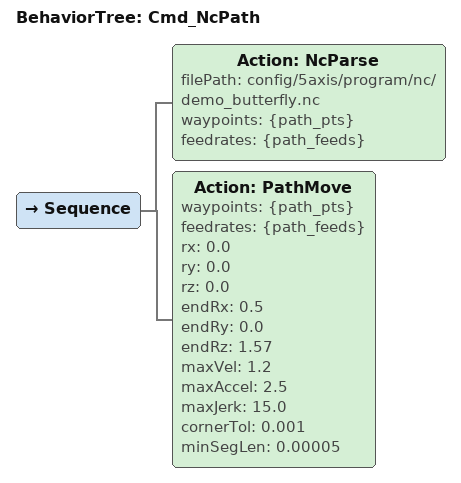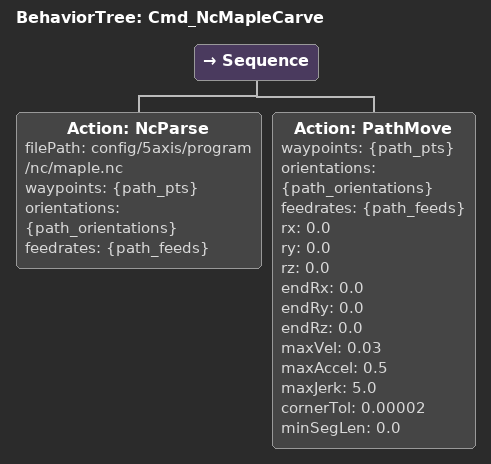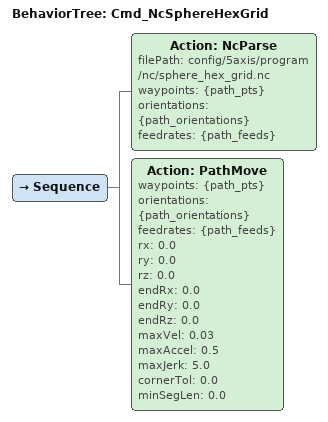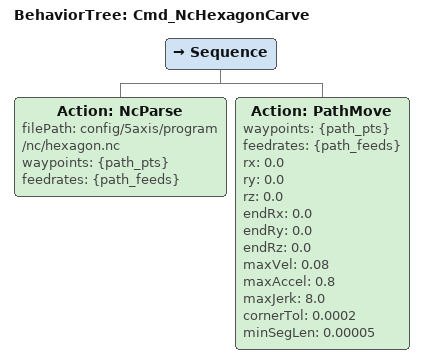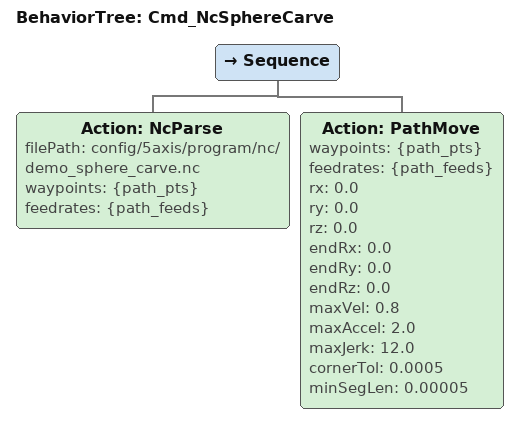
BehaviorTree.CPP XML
<BehaviorTree ID="Cmd_NcPath">
    <Sequence>
        <Action ID="NcParse" filePath="config/5axis/program/nc/demo_butterfly.nc" waypoints="{path_pts}" feedrates="{path_feeds}"/>
        <!-- PathMove units: m / m/s (NcParse: G21 mm→m, F mm/s→m/s) -->
        <Action ID="PathMove" waypoints="{path_pts}" feedrates="{path_feeds}" rx="0.0" ry="0.0" rz="0.0" endRx="0.5" endRy="0.0" endRz="1.57" maxVel="1.2" maxAccel="2.5" maxJerk="15.0" cornerTol="0.001" minSegLen="0.00005"/>
    </Sequence>
</BehaviorTree>

<BehaviorTree ID="Cmd_NcMapleCarve">
    <Sequence>
        <Action ID="NcParse" filePath="config/5axis/program/nc/maple.nc" waypoints="{path_pts}" orientations="{path_orientations}" feedrates="{path_feeds}"/>
        <Action ID="PathMove" waypoints="{path_pts}" orientations="{path_orientations}" feedrates="{path_feeds}" rx="0.0" ry="0.0" rz="0.0" endRx="0.0" endRy="0.0" endRz="0.0" maxVel="0.03" maxAccel="0.5" maxJerk="5.0" cornerTol="0.00002" minSegLen="0.0"/>
    </Sequence>
</BehaviorTree>

<BehaviorTree ID="Cmd_NcSphereHexGrid">
    <Sequence>
        <Action ID="NcParse" filePath="config/5axis/program/nc/sphere_hex_grid.nc" waypoints="{path_pts}" orientations="{path_orientations}" feedrates="{path_feeds}"/>
        <Action ID="PathMove" waypoints="{path_pts}" orientations="{path_orientations}" feedrates="{path_feeds}" rx="0.0" ry="0.0" rz="0.0" endRx="0.0" endRy="0.0" endRz="0.0" maxVel="0.03" maxAccel="0.5" maxJerk="5.0" cornerTol="0.0" minSegLen="0.0"/>
    </Sequence>
</BehaviorTree>

<BehaviorTree ID="Cmd_NcHexagonCarve">
    <Sequence>
        <Action ID="NcParse" filePath="config/5axis/program/nc/hexagon.nc" waypoints="{path_pts}" feedrates="{path_feeds}"/>
        <Action ID="PathMove" waypoints="{path_pts}" feedrates="{path_feeds}" rx="0.0" ry="0.0" rz="0.0" endRx="0.0" endRy="0.0" endRz="0.0" maxVel="0.08" maxAccel="0.8" maxJerk="8.0" cornerTol="0.0002" minSegLen="0.00005"/>
    </Sequence>
</BehaviorTree>

<BehaviorTree ID="Cmd_NcSphereCarve">
    <Sequence>
        <Action ID="NcParse" filePath="config/5axis/program/nc/demo_sphere_carve.nc" waypoints="{path_pts}" feedrates="{path_feeds}"/>
        <!-- Keep A/C fixed (tool normal ~ -Z); path already lies on R=40 mm sphere -->
        <Action ID="PathMove" waypoints="{path_pts}" feedrates="{path_feeds}" rx="0.0" ry="0.0" rz="0.0" endRx="0.0" endRy="0.0" endRz="0.0" maxVel="0.8" maxAccel="2.0" maxJerk="12.0" cornerTol="0.0005" minSegLen="0.00005"/>
    </Sequence>
</BehaviorTree>
